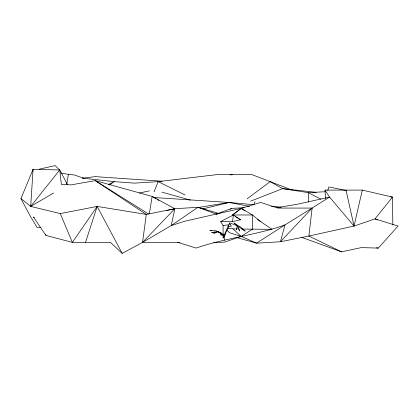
<?xml version="1.0" encoding="UTF-8"?>
<svg xmlns="http://www.w3.org/2000/svg" width="419" height="419" viewBox="0 0 419 419"><rect width="100%" height="100%" fill="white"/><g stroke="black" fill="none" stroke-linecap="round" stroke-linejoin="round"><path stroke-width="0.63" d="M219.195 213.543L197.946 207.305L174.817 208.714L146.299 214.418L97.166 206.42L60.284 213.59L30.681 206.42L33.08 169.328L59.723 169.962L67.595 184.81M392.839 224.773L392.472 197.087L362.299 190.095L354.029 226.061L329.559 197.087L312.113 208.075L308.892 236.054L341.543 251.845L361.298 247.608L378.305 248.09L398.05 226.061L375.031 218.891L354.029 226.061L308.892 236.054L280.442 241.758L256.522 243.161L237.013 237.625M232.555 221.557L233.399 214.978L240.548 219.771L232.555 221.557L220.682 221.557L223.107 225.522L223.107 238.071L228.617 226.868L228.617 224.82L223.107 225.522M34.363 217.859L33.42 216.99L45.891 235.399L72.361 242.392L110.454 242.392L122.191 253.38L142.544 242.392L146.299 214.418L95.244 180.636L71.036 184.879L61.357 184.397L59.723 169.962L55.062 165.62L39.313 169.15M223.306 236.824L223.107 238.071L228.617 224.82M149.342 213.774L152.17 196.432L95.244 180.636L148.687 214.072M66.726 184.041L68.423 174.367L74.289 174.959L83.826 178.29L114.225 181.637L134.447 183.134L158.146 181.637L216.702 174.644L252.018 174.644L292.027 190.053M236.945 228.271L236.615 229.984L237.133 225.736C239.254 224.757 243.104 229.863 245.204 231.131L237.133 225.736L233.954 222.918L236.986 225.061M32.593 171.188L33.08 169.328L20.95 198.58L30.493 216.571L37.15 227.496L40.858 227.664M327.752 190.462L328.868 186.958L345.994 190.472M85.523 242.392L97.166 206.42L122.191 253.38M154.056 191.876L158.146 181.637L185.083 194.966M253.684 204.613L255.014 201.665M97.166 206.42L72.361 242.392L60.284 213.59M20.95 198.58L30.681 206.42L59.723 169.962M312.113 208.075L280.442 241.758L285.004 224.919L312.113 208.075L277.902 208.075L260.566 202.408L241.229 208.4L185.177 221.127L171.245 225.553L142.544 242.392L178.012 242.392L196.123 248.064C225.134 238.023 256.119 235.242 285.004 224.919L256.522 243.161L241.229 236.379L229.528 232.713L226.883 230.188M142.544 242.392L174.817 208.714L152.17 196.432L156.083 198.763M213.69 242.643L224.678 242.067L241.229 236.379L252.495 229.156L252.495 214.978L232.508 214.978L241.229 208.4L252.495 214.978L260.581 221.557M247.152 198.81L270.171 181.637L282.647 188.629L308.201 192.625L325.463 191.729M109.485 185.025L114.225 181.637L108.374 184.575M232.508 214.978L241.229 208.4L244.947 210.93M30.681 206.42L53.574 193.018M230.12 209.301L231.812 208.4L244.109 207.683M220.682 221.557L233.399 214.978M213.69 233.655L217.471 231.791L222.096 233.645L217.519 231.283L214.067 230.481L209.809 230.544L211.611 230.838M250.593 201.172L282.647 188.629L316.198 192.342M166.704 210.521L174.817 208.714L171.245 225.553L197.946 207.305L216.335 214.093L231.812 208.4M228.617 226.868L231.744 225.909M203.131 208.814L229.12 202.466L253.841 204.697M215.167 231.854L211.647 232.713L216.89 231.885M216.345 231.566L217.519 231.283L221.808 233.582M139.281 193.08L149.405 190.839M224.416 234.965L225.338 234.802L224.081 234.954M276.634 207.756L298.134 204.079L329.559 197.087L325.039 190.095L362.299 190.095M197.506 207.651L229.12 202.466L249.666 206.368M82.491 178.148L95.37 176.64L162.08 181.218M230.094 174.922L232.692 174.644M216.335 214.093L217.519 214.093M227.863 228.423L235.557 228.994M242.072 229.057L272.036 229.345L257.617 219.546M223.201 234.939L220.42 234.808L223.364 235.007M177.708 242.392L179.625 242.481M153.375 197.469L229.12 202.466M390.566 196.925L392.472 197.087L375.031 218.891L377.409 219.849M271.402 206.284L281.165 207.169M376.388 247.802L378.305 248.09M60.828 173.005L68.423 174.367M82.543 178.054L83.826 178.29M162.027 192.159L190.388 200.12M301.8 237.39L341.543 251.845M229.685 222.856L237.133 225.736L239.699 231.042L238.374 227.664M218.503 232.309L223.4 234.771M320.975 199.177L308.201 192.625L308.662 202.162M235.19 216.576L240.548 219.771M157.204 199.428L158.88 200.429M222.882 234.284L223.961 234.959M232.954 228.968L241.229 236.379M217.519 231.283L218.556 232.707M229.24 223.353L230.544 225.202L229.46 223.599M346.026 190.095L354.029 226.061M45.771 234.142L45.891 235.399M325.039 190.095L325.495 198.575M224.678 235.028L224.678 240.16"/></g></svg>
